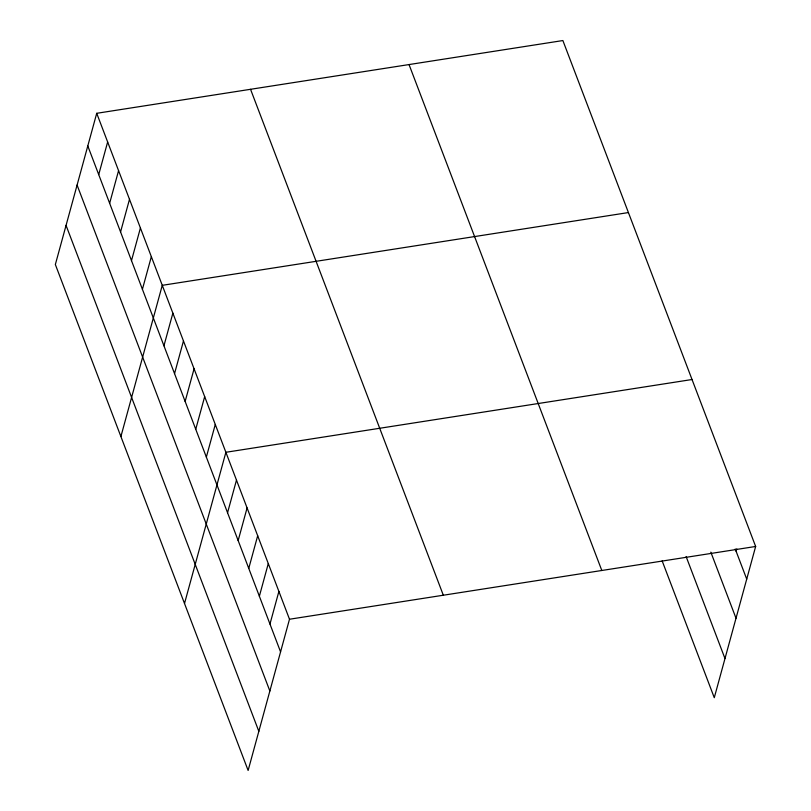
<?xml version="1.0" encoding="UTF-8"?>
<svg xmlns="http://www.w3.org/2000/svg" width="811" height="811" viewBox="0 0 811 811"><rect width="100%" height="100%" fill="white"/><g stroke="black" fill="none" stroke-linecap="round" stroke-linejoin="round"><path stroke-width="1.22" d="M96.722 113.307L55.351 264.528L248.125 770.45L289.497 619.239L96.722 113.307L562.875 40.55L755.649 546.472L714.278 697.693L662.151 560.877M98.719 174.608L107.65 141.986M109.647 203.277L118.568 170.655M120.565 231.946L129.496 199.324M131.494 260.615L140.415 227.992M142.412 289.284L151.343 256.661M120.9 436.541L162.261 285.33L628.413 212.563M163.944 345.78L172.865 313.158M174.547 373.607L183.468 340.975M185.141 401.435L194.072 368.802M195.745 429.262L204.676 396.63M206.349 457.09L215.28 424.457M184.513 603.496L225.884 452.285L692.026 379.518M227.556 512.734L236.488 480.112M238.16 540.562L247.081 507.939M248.764 568.389L257.685 535.757M259.368 596.217L268.289 563.584M269.972 624.044L278.893 591.412M736.114 551.277L736.773 548.865M289.497 619.239L755.649 546.472M735.232 548.966L746.718 579.105M710.831 552.149L736.013 618.235M686.106 556.528L724.983 658.552M409.038 64.566L601.813 570.488M250.548 89.301L443.323 595.223M87.791 145.939L280.565 651.872M77.086 185.07L269.86 691.002M66.056 225.387L258.831 731.319"/></g></svg>
